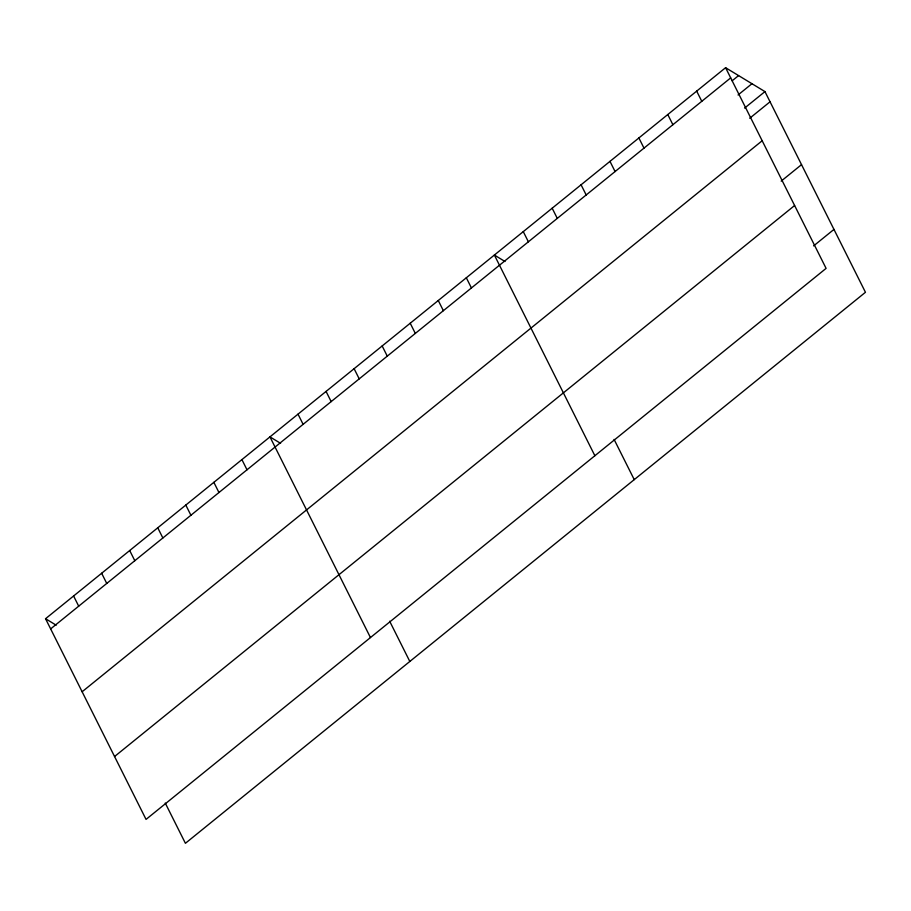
<?xml version="1.0" encoding="UTF-8"?>
<svg xmlns="http://www.w3.org/2000/svg" width="911" height="911" viewBox="0 0 911 911"><rect width="100%" height="100%" fill="white"/><g stroke="black" fill="none" stroke-linecap="round" stroke-linejoin="round"><path stroke-width="1.37" d="M725.589 67.699L826.095 268.381L146.045 819.399L45.55 618.717L725.589 67.699L764.955 91.601L865.45 292.283L185.411 843.301L165.255 803.058M50.652 628.897L730.69 77.879M732.159 80.794L738.582 75.59M738.047 94.983L751.962 83.71M744.617 108.079L764.955 91.601M749.719 118.259L770.057 101.781M82.127 691.756L762.177 140.749M781.194 181.118L801.532 164.64M114.558 756.529L794.608 205.522M813.625 245.89L833.964 229.413M505.001 261.503L494.377 255.046L594.872 455.728M280.588 443.338L269.963 436.881L370.458 637.563M45.55 618.717L56.175 625.174M696.687 91.123L701.789 101.303M667.786 114.535L672.887 124.716M638.884 137.96L643.986 148.129M609.983 161.372L615.084 171.553M581.081 184.796L586.183 194.965M552.18 208.209L557.281 218.389M523.278 231.633L528.38 241.802M614.082 439.398L634.238 479.63M466.33 277.775L471.42 287.956M438.271 300.505L443.372 310.685M410.223 323.234L415.325 333.415M382.176 345.964L387.266 356.144M354.117 368.693L359.219 378.874M326.07 391.423L331.16 401.603M298.011 414.152L303.112 424.332M389.669 621.234L409.825 661.466M241.916 459.611L247.006 469.791M213.857 482.34L218.959 492.521M185.81 505.07L190.9 515.25M157.762 527.799L162.853 537.98M129.704 550.529L134.805 560.709M101.656 573.258L106.746 583.439M73.597 595.988L78.699 606.168"/></g></svg>
